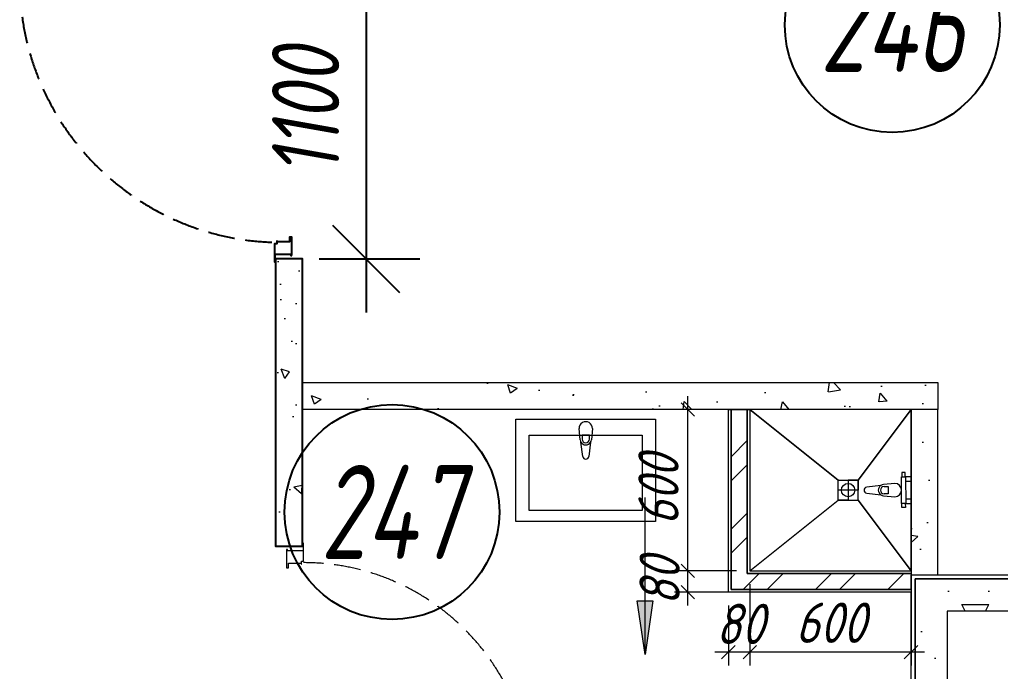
# Model space of a CAD drawing. Header units: millimetres. Extents: x -85420 to 1195317, y -69347 to 470418.
# Drawn here: x 484693 to 488344, y 59352 to 61777 of the extents above; entities that cross this region are included whole.
import ezdxf
from ezdxf.enums import TextEntityAlignment as Align

# ---------------------------------------------------------------- set-up
doc = ezdxf.new("R2010")
doc.units = ezdxf.units.MM
doc.linetypes.add('ГОСТ 2.303 4', pattern=[7, 5, -2, 0])
for name, color, linetype, lineweight in [('!М_Двери', 7, 'Continuous', 15), ('!М_Перегородки_пеноблок', 7, 'Continuous', 20), ('!ТХ_САНТЕХНИКА', 4, 'Continuous', 5), ('+АР_Сантехника', 130, 'Continuous', 9), ('АР_Трап', 252, 'Continuous', 0), ('АР_штриховка несущих стен', 250, 'Continuous', 0), ('СПДС_+АР_Стены', 250, 'Continuous', 20), ('СПДС_РАЗМЕРЫ', 252, 'Continuous', 0), ('ЭКСПЛИКАЦИЯ', 7, 'Continuous', 5)]:
    doc.layers.add(name, color=color, linetype=linetype, lineweight=lineweight)
doc.styles.add('RomanS', font='romans.shx', dxfattribs={"width": 0.8, "oblique": 15})
doc.styles.add('ГОСТ 2.304', font='CS_Gost2304.shx', dxfattribs={"oblique": 10})
doc.linetypes.add('Ground1', pattern='A,12,[130,ltypeshp.shx,S=3,R=-150,X=0,Y=-2.598],3,[130,ltypeshp.shx,S=3,R=-150,X=0,Y=-2.598],3,[130,ltypeshp.shx,S=3,R=-150,X=0,Y=-2.598],0', length=18)
doc.dimstyles.new('MM', dxfattribs={"dimtxt": 150, "dimasz": 50, "dimexe": 50, "dimexo": 50, "dimgap": 30, "dimtad": 1, "dimdec": 0, "dimrnd": 50, "dimzin": 0, "dimdsep": 46, "dimtxsty": 'RomanS', "dimblk": 'OBLIQUE', "dimcen": 1, "dimdle": 50, "dimclrd": 256, "dimclre": 256, "dimclrt": 256, "dimadec": 0, "dimazin": 0, "dimtfac": 1, "dimtdec": 0, "dimtmove": 0, "dimatfit": 0, "dimldrblk": 'OPEN30', "dimfxl": 5, "dimtolj": 1, "dimtzin": 0, "dimlwd": -1, "dimlwe": -1, "dimarcsym": 1})
doc.dimstyles.new('СПДС', dxfattribs={"dimscale": 100, "dimtxt": 2.5, "dimasz": 2.5, "dimexe": 2, "dimexo": 0.625, "dimgap": 1, "dimtad": 1, "dimdec": 0, "dimrnd": 5, "dimtxsty": 'ГОСТ 2.304', "dimblk": 'OBLIQUE', "dimblk1": 'OBLIQUE', "dimblk2": 'OBLIQUE', "dimcen": 2.5, "dimdle": 2, "dimadec": 0, "dimazin": 2, "dimtfac": 0.75, "dimtdec": 4, "dimtmove": 1, "dimatfit": 3, "dimfxl": 1, "dimtfill": 1, "dimtolj": 1, "dimarcsym": 1})
pattern_1 = [(140, (1.188196848629141e-13, 1.000000000000119), (31.87817107780612, 364.369337992008), [38.1, -419.1]), (85, (1.188196848629141e-13, 1.000000000000119), (-382.1136904780703, -70.48684284993874), [30.48, -335.28116834]), (190.4514447, (2.656507000000114, 31.36401400000012), (-350.2355038243903, 293.8824941807065), [32.38001759999999, -356.1804891999999]), (136.1842, (-101.5999999999999, 1.000000000000103), (84.08465586545421, 542.1580817842598), [57.14999999999998, -628.6499999999996]), (186.6355576099999, (-94.5929999999999, 46.17980000000011), (-494.8522491954431, 474.808268103006), [48.57004627999999, -534.2712163199999]), (81.18415116999998, (-101.5999999999999, 1.000000000000103), (-494.8522491710654, 474.808268129954), [45.71993414, -502.91946384]), (111, (-76.1999999999999, 51.8000000000001), (204.5303963741752, 303.2287825382651), [38.09999999999999, -419.0999999999999]), (55.99999999999997, (-76.1999999999999, 51.8000000000001), (-368.3759322446385, 123.6040566952941), [30.47999999999999, -335.2799999999999]), (161.451445, (-59.1558001999999, 77.0690652000001), (-163.8455377718105, 426.8328385574322), [32.38001759999998, -356.1798751999998]), (127.5, (1.188196848629141e-13, 1.000000000000119), (-169.1100777463062, 6.177206501183606), [0, -331.216, 0, -340.36, 0, -336.55]), (97.49999999999996, (1.188196848629141e-13, 1.000000000000119), (-200.361149636239, 133.6393250206115), [0, -194.056, 0, -323.5959999999999, 0, -128.27]), (57.49999999999999, (1.370371414875109e-13, -112.2839999999999), (11.45748798534684, 271.1811903337428), [0, -127, 0, -396.24, 0, -525.7799999999999]), (47.5, (1.452064045478682e-13, -163.0839999999999), (-50.85298206666611, 296.2583627720361), [0, -165.1, 0, -263.1439999999999, 0, -373.3799999999999])]
pattern_2 = [(45, (150, 150), (0, 1000.000000019025), [141.4, -282.8, 70.7, -424.3000000000001, 141.4, -353.6135624]), (135, (800.0000000000001, 200), (-1000.000000019025, 8.881784197001254e-14), [141.4, -212.1, 70.7, -353.6000000000001, 141.4, -495.0135624]), (63.43494882, (0, 0), (5.099862754320839e-08, 1000.000000000094), [111.8, -447.2, 111.8, -447.233989, 0, 0]), (116.5650512, (0, 0), (-4.000643816226557e-07, 1000.000000000094), [111.8, -447.2000000000001, 111.8, -447.2339890000001, 0, 0]), (0, (0, 100), (0, 1000), [50.00000000000001, -400.0000000000001, 100, -400.0000000000001, 50.00000000000001, 0]), (0, (0, 250), (0, 1000), [-150, 100, -400.0000000000001, 0, -350.0000000000001, 0]), (0, (0, 300.0000000000001), (0, 1000), [-400.0000000000001, 0, -300.0000000000001, 100, -200, 0]), (0, (0, 450.0000000000001), (0, 1000), [-200, 0, -250, 100, -450.0000000000001, 0]), (0, (0, 600.0000000000001), (0, 1000), [-200, 100, -400.0000000000001, 100, -200, 0]), (0, (0, 850.0000000000001), (0, 1000), [-150, 100, -200, 0, -550.0000000000001, 0]), (0, (0, 900.0000000000001), (0, 1000), [-200, 0, -600.0000000000001, 100, -100, 0]), (90, (50.00000000000001, 200), (-1000, 6.123233995736768e-14), [-300.0000000000001, 0, -300.0000000000001, 0, -400.0000000000001, 0]), (90, (150, 0), (-1000, 6.123233995736768e-14), [-150, 100, -400.0000000000001, 0, -350.0000000000001, 0]), (90, (250, 0), (-1000, 6.123233995736768e-14), [-400.0000000000001, 0, -350.0000000000001, 100, -150, 0]), (90, (800.0000000000001, 0), (-1000, 6.123233995736768e-14), [-200, 100, -500.0000000000001, 100, -100, 0]), (90, (100, 100), (-1000, 6.123233995736768e-14), [-300.0000000000001, 0, -350.0000000000001, 0, -350.0000000000001, 0]), (90, (200, 100), (-1000, 6.123233995736768e-14), [-250, 0, -550.0000000000001, 0, -200, 0]), (90, (300.0000000000001, 150), (-1000, 6.123233995736768e-14), [-500.0000000000001, 0, -150, 0, -350.0000000000001, 0]), (90, (350.0000000000001, 50.00000000000001), (-1000, 6.123233995736768e-14), [-450.0000000000001, 0, -200, 0, -250, 0]), (90, (450.0000000000001, 200), (-1000, 6.123233995736768e-14), [-400.0000000000001, 0, -150, 0, -400.0000000000001, 0]), (90, (500.0000000000001, 250), (-1000, 6.123233995736768e-14), [-450.0000000000001, 0, -200, 0, -350.0000000000001, 0]), (90, (550.0000000000001, 0), (-1000, 6.123233995736768e-14), [-600.0000000000001, 0, -250, 0, -150, 0]), (90, (600.0000000000001, 150), (-1000, 6.123233995736768e-14), [-200, 0, -400.0000000000001, 0, -400.0000000000001, 0]), (90, (650.0000000000001, 100), (-1000, 6.123233995736768e-14), [-450.0000000000001, 0, -250, 0, -300.0000000000001, 0]), (90, (700.0000000000001, 50.00000000000001), (-1000, 6.123233995736768e-14), [-400.0000000000001, 0, -300.0000000000001, 0, -300.0000000000001, 0]), (90, (800.0000000000001, 100), (-1000, 6.123233995736768e-14), [-300.0000000000001, 0, -300.0000000000001, 0, -400.0000000000001, 0]), (90, (900.0000000000001, 150), (-1000, 6.123233995736768e-14), [-400.0000000000001, 0, -200, 0, -400.0000000000001, 0]), (90, (950.0000000000001, 200), (-1000, 6.123233995736768e-14), [-150, 0, -600.0000000000001, 0, -250, 0])]
pattern_3 = [(45, (0, 0), (0, -269.4076836320747), []), (45, (5792.260000000001, -5971.880000000001), (-269.4076836320747, 0), [])]

# ---------------------------------------------------------------- blocks, each defined once
blk = doc.blocks.new('_Oblique')
at = {"color": 0, "linetype": 'ByBlock', "lineweight": -2}
blk.add_line((-0.5, -0.5), (0.5, 0.5), dxfattribs=at)
blk = doc.blocks.new('*D373')
at = {"layer": 'Defpoints', "color": 0, "ltscale": 100, "transparency": 16777216}
for p in [(487180.683825799, 60326.41556453255), (487331.3812722425, 60326.41556453255), (487411.3749896568, 59726.41398446061)]:
    blk.add_point(p, dxfattribs=at)
at = {"layer": 'СПДС_РАЗМЕРЫ', "transparency": 16777216}
for p, q in [((487180.683825799, 59676.41398446061), (487180.683825799, 60376.41556453255)), ((487281.3812722425, 60326.41556453255), (487130.683825799, 60326.41556453255)), ((487361.3749896568, 59726.41398446061), (487130.683825799, 59726.41398446061))]:
    blk.add_line(p, q, dxfattribs=at)
at = {"layer": 'СПДС_РАЗМЕРЫ', "ltscale": 100, "transparency": 16777216, "xscale": 50, "yscale": 50, "zscale": 50}
for p, rotation in [((487180.683825799, 60326.41556453255), 90), ((487180.683825799, 59726.41398446061), 270)]:
    blk.add_blockref('_Oblique', p, dxfattribs=dict(at, rotation=rotation))
at = {"layer": 'СПДС_РАЗМЕРЫ', "ltscale": 100, "transparency": 16777216, "insert": (487071.3432745728, 60026.41477449658), "char_height": 150, "attachment_point": 5, "rotation": 90, "style": 'RomanS'}
blk.add_mtext('\\A1;600', dxfattribs=at)
blk = doc.blocks.new('_OPEN30')
at = {"color": 0, "linetype": 'ByBlock', "lineweight": -2}
for p, q in [((-1, 0.267949), (0, 0)), ((0, 0), (-1, -0.267949)), ((0, 0), (-1, 0))]:
    blk.add_line(p, q, dxfattribs=at)
blk = doc.blocks.new('*D372')
at = {"layer": 'Defpoints', "color": 0, "ltscale": 100, "transparency": 16777216}
for p in [(487180.683825799, 59726.41398446061), (487411.3749896568, 59726.41398446061), (487411.3739767269, 59646.4139844542)]:
    blk.add_point(p, dxfattribs=at)
at = {"layer": 'СПДС_РАЗМЕРЫ', "transparency": 16777216}
for p, q in [((487180.683825799, 59596.4139844542), (487180.683825799, 59776.41398446061)), ((487361.3749896568, 59726.41398446061), (487130.683825799, 59726.41398446061)), ((487361.3739767269, 59646.4139844542), (487130.683825799, 59646.4139844542))]:
    blk.add_line(p, q, dxfattribs=at)
at = {"layer": 'СПДС_РАЗМЕРЫ', "ltscale": 100, "transparency": 16777216, "xscale": 50, "yscale": 50, "zscale": 50}
for p, rotation in [((487180.683825799, 59726.41398446061), 90), ((487180.683825799, 59646.4139844542), 270)]:
    blk.add_blockref('_Oblique', p, dxfattribs=dict(at, rotation=rotation))
at = {"layer": 'СПДС_РАЗМЕРЫ', "ltscale": 100, "transparency": 16777216, "insert": (487075.6838257615, 59686.41398445741), "char_height": 150, "attachment_point": 5, "rotation": 90, "style": 'RomanS'}
blk.add_mtext('\\A1;80', dxfattribs=at)
blk = doc.blocks.new('*D371')
at = {"layer": 'Defpoints', "color": 0, "ltscale": 100, "transparency": 16777216}
for p in [(487411.3739767269, 59726.41398446061), (487331.3730039996, 59646.41499739645), (487331.3730039996, 59423.46779551171)]:
    blk.add_point(p, dxfattribs=at)
at = {"layer": 'СПДС_РАЗМЕРЫ', "transparency": 16777216}
for p, q in [((487411.3739767269, 59676.41398446061), (487411.3739767269, 59373.46779551171)), ((487331.3730039996, 59596.41499739645), (487331.3730039996, 59373.46779551171)), ((487461.3739767269, 59423.46779551171), (487281.3730039996, 59423.46779551171))]:
    blk.add_line(p, q, dxfattribs=at)
at = {"layer": 'СПДС_РАЗМЕРЫ', "ltscale": 100, "transparency": 16777216, "xscale": 50, "yscale": 50, "zscale": 50, "rotation": 180}
blk.add_blockref('_Oblique', (487331.3730039996, 59423.46779551171), dxfattribs=at)
at = {"layer": 'СПДС_РАЗМЕРЫ', "ltscale": 100, "transparency": 16777216, "xscale": 50, "yscale": 50, "zscale": 50}
blk.add_blockref('_Oblique', (487411.3739767269, 59423.46779551171), dxfattribs=at)
at = {"layer": 'СПДС_РАЗМЕРЫ', "ltscale": 100, "transparency": 16777216, "insert": (487374.368287033, 59528.46779554921), "char_height": 150, "attachment_point": 5, "style": 'RomanS'}
blk.add_mtext('\\A1;80', dxfattribs=at)
blk = doc.blocks.new('*D370')
at = {"layer": 'Defpoints', "color": 0, "ltscale": 100, "transparency": 16777216}
for p in [(487411.3739767269, 59726.41398446061), (488011.3734848772, 59716.40638749149), (487411.3739767269, 59423.46779551171)]:
    blk.add_point(p, dxfattribs=at)
at = {"layer": 'СПДС_РАЗМЕРЫ', "ltscale": 100, "transparency": 16777216}
for p, q in [((487411.3739767269, 59676.41398446061), (487411.3739767269, 59373.46779551171)), ((488011.3734848772, 59666.40638749149), (488011.3734848772, 59373.46779551171)), ((488061.3734848772, 59423.46779551171), (487361.3739767269, 59423.46779551171))]:
    blk.add_line(p, q, dxfattribs=at)
at = {"layer": 'СПДС_РАЗМЕРЫ', "ltscale": 100, "transparency": 16777216, "xscale": 50, "yscale": 50, "zscale": 50, "rotation": 180}
blk.add_blockref('_Oblique', (487411.3739767269, 59423.46779551171), dxfattribs=at)
at = {"layer": 'СПДС_РАЗМЕРЫ', "ltscale": 100, "transparency": 16777216, "xscale": 50, "yscale": 50, "zscale": 50}
blk.add_blockref('_Oblique', (488011.3734848772, 59423.46779551171), dxfattribs=at)
at = {"layer": 'СПДС_РАЗМЕРЫ', "ltscale": 100, "transparency": 16777216, "insert": (487711.373730802, 59532.80834673787), "char_height": 150, "attachment_point": 5, "style": 'RomanS'}
blk.add_mtext('\\A1;600', dxfattribs=at)
blk = doc.blocks.new('смеситель короткий')
for p, q in [((41.95281027909368, 21.00000000011642), (0, 25)), ((24.91040886752307, 13.60000000009313), (39.78100593853742, 13.60000000009313)), ((24.91040886752307, -13.59999999997672), (24.91040886752307, 13.60000000009313)), ((104.4000000003725, 11.10000000009313), (51.46626196149737, 17.72976797923911)), ((0, -25), (41.95281027909368, -21)), ((39.78100593853742, -13.59999999997672), (24.91040886752307, -13.59999999997672)), ((51.46626196149737, -17.72976797923911), (104.4000000003725, -11.09999999997672))]:
    blk.add_line(p, q)
for centre, major_axis, ratio, start_param, end_param in [((0, 0), (-17.67766952966472, 17.67766952966472), 0.9999999999998838, -0.7853981633975065, 2.356194490192287), ((39.78100593853742, 0), (9.616652224137074, 9.616652224137077), 0.9999999999997804, 3.926990816987351, 7.068583470577144), ((40.05289184302092, 0), (-14.90989084578103, 14.90989084578102), 0.9999999999992423, -1.357360455577257, -0.8756248293274875), ((40.05289184302092, 0), (14.90989084570516, 14.90989084570517), 1, 4.498953109162998, 6.496621178401278), ((103.0097633138648, 8.731149137020111e-11), (7.910207267981215, 7.910207267981219), 0.9999999999993545, 4.051588559454646, 6.943985728119452), ((40.05289184302092, 0), (14.90989084573811, 14.90989084573811), 0.9999999999988525, 4.017217482909098, 4.498953109156932)]:
    blk.add_ellipse(centre, major_axis=major_axis, ratio=ratio, start_param=start_param, end_param=end_param)
blk = doc.blocks.new('*U347')
h = blk.add_hatch(color=256)
h.dxf.hatch_style = 1
h.paths.add_polyline_path([(-29.51197054858016, -384.1461214440787), (29.5119705484248, -384.1461214440787), (-1.073059016791248e-13, -584.1461214440787)])
blk.add_line((-1.073059016791248e-13, -584.1461214440787), (0, 0))
blk.add_lwpolyline([(29.5119705484248, -384.1461214440787), (-29.51197054858016, -384.1461214440787), (-1.073059016791248e-13, -584.1461214440787), (29.5119705484248, -384.1461214440787)])
blk = doc.blocks.new('*U346')
at = {"lineweight": 15}
h = blk.add_hatch(dxfattribs=at)
h.set_pattern_fill('AR-CONC', color=256, scale=2, angle=90)
h.set_pattern_definition(pattern_1)
h.paths.add_polyline_path([(1.189804971278817e-13, 1.191269305422793e-13), (2.008115895790752e-14, 615.0006250593578), (100, 615.0006250593578), (100.0000000000001, 1.350617236246481e-13)])
at = {"linetype": 'ByBlock', "ltscale": 100, "transparency": 33554687}
blk.add_lwpolyline([(1.189804971278817e-13, 1.189804971278817e-13), (2.008085365555739e-14, 615.0006250593578), (100, 615.0006250593578), (100.0000000000001, 1.350617236246481e-13)], close=True, dxfattribs=at)
blk = doc.blocks.new('*U343')
h = blk.add_hatch(color=256)
h.dxf.hatch_style = 1
h.paths.add_polyline_path([(-29.51197054858016, -384.1461214440787), (29.5119705484248, -384.1461214440787), (-1.073059016791248e-13, -584.1461214440787)])
blk.add_line((-1.073059016791248e-13, -584.1461214440787), (0, 0))
blk.add_lwpolyline([(29.5119705484248, -384.1461214440787), (-29.51197054858016, -384.1461214440787), (-1.073059016791248e-13, -584.1461214440787), (29.5119705484248, -384.1461214440787)])
blk = doc.blocks.new('*U342')
at = {"lineweight": 15}
h = blk.add_hatch(dxfattribs=at)
h.set_pattern_fill('AR-CONC', color=256, scale=2, angle=90)
h.set_pattern_definition(pattern_1)
h.paths.add_polyline_path([(1.189804971278817e-13, 1.191269305422793e-13), (2.008115895790752e-14, 615.0006250593578), (100, 615.0006250593578), (100.0000000000001, 1.350617236246481e-13)])
at = {"linetype": 'ByBlock', "ltscale": 100, "transparency": 33554687}
blk.add_lwpolyline([(1.189804971278817e-13, 1.189804971278817e-13), (2.008085365555739e-14, 615.0006250593578), (100, 615.0006250593578), (100.0000000000001, 1.350617236246481e-13)], close=True, dxfattribs=at)
blk = doc.blocks.new('*D296')
at = {"layer": 'Defpoints', "color": 0, "ltscale": 100, "transparency": 16777216}
for p in [(485746.3727022401, 61988.47016733594), (485746.3727022401, 60887.44268866384), (485982.9455342955, 60887.44268866385)]:
    blk.add_point(p, dxfattribs=at)
at = {"layer": 'СПДС_РАЗМЕРЫ', "color": 0, "lineweight": -2, "ltscale": 100, "transparency": 16777216}
for p, q in [((485982.9455342955, 62188.47016733595), (485982.9455342955, 60687.44268866385)), ((485808.8727022401, 61988.47016733595), (486182.9455342955, 61988.47016733597)), ((485808.8727022401, 60887.44268866385), (486182.9455342955, 60887.44268866387))]:
    blk.add_line(p, q, dxfattribs=at)
at = {"layer": 'СПДС_РАЗМЕРЫ', "color": 0, "lineweight": -2, "ltscale": 100, "transparency": 16777216, "xscale": 250, "yscale": 250, "zscale": 250}
for p, rotation in [((485982.9455342955, 61988.47016733595), 90.00000000000304), ((485982.9455342955, 60887.44268866385), 270.0000000000031)]:
    blk.add_blockref('_Oblique', p, dxfattribs=dict(at, rotation=rotation))
at = {"layer": 'СПДС_РАЗМЕРЫ', "color": 0, "ltscale": 100, "transparency": 16777216, "insert": (485757.945534233, 61437.95642799989), "char_height": 250, "attachment_point": 5, "rotation": 90.00000000000303, "style": 'ГОСТ 2.304', "bg_fill": 3, "box_fill_scale": 1.1, "bg_fill_color": 256, "bg_fill_true_color": 13158600, "bg_fill_transparency": 0}
blk.add_mtext('\\A1;1100', dxfattribs=at)
blk = doc.blocks.new('*U272')
h = blk.add_hatch(color=256)
h.dxf.hatch_style = 1
h.paths.add_polyline_path([(-29.51197054858016, -384.1461214440787), (29.5119705484248, -384.1461214440787), (-1.073059016791248e-13, -584.1461214440787)])
blk.add_line((-1.073059016791248e-13, -584.1461214440787), (0, 0))
blk.add_lwpolyline([(29.5119705484248, -384.1461214440787), (-29.51197054858016, -384.1461214440787), (-1.073059016791248e-13, -584.1461214440787), (29.5119705484248, -384.1461214440787)])
blk = doc.blocks.new('Из_буфера27431')
at = {"linetype": 'Continuous', "lineweight": 5}
for p, q in [((-138.5230999123305, 11.10000000003492), (-85.589361873921, 17.72976797921001)), ((-138.5230999123305, 11.10000000003492), (-85.589361873921, 17.72976797918091)), ((-76.07591019070242, 21.00000000005821), (-34.12309991230723, 25.00000000001455)), ((-76.07591019070242, 21.00000000005821), (-34.12309991230723, 25)), ((-59.0335087798303, 13.59999999997672), (-73.9041058504954, 13.59999999997672)), ((-59.0335087798303, 13.59999999997672), (-73.9041058504954, 13.59999999997672)), ((-59.0335087798303, -13.60000000000582), (-59.0335087798303, 13.59999999997672)), ((-59.0335087798303, -13.60000000003492), (-59.0335087798303, 13.59999999997672)), ((-85.58936187368818, -17.72976797925367), (-138.5230999123305, -11.10000000000582)), ((-85.58936187368818, -17.72976797923911), (-138.5230999123305, -11.10000000003492)), ((-34.12309991230723, -25), (-76.07591019070242, -20.9999999999709)), ((-34.12309991230723, -25), (-76.07591019070242, -21)), ((-73.9041058504954, -13.60000000000582), (-59.0335087798303, -13.60000000000582)), ((-73.9041058504954, -13.60000000003492), (-59.0335087798303, -13.60000000003492))]:
    blk.add_line(p, q, dxfattribs=at)
for points in [[(0, -259.9999999999854), (-380, -259.9999999999854), (-380, 259.9999999999854), (0, 259.9999999999854)], [(-59.0335087798303, -210.0000000000291), (-339.1230999121908, -210.0000000000291), (-339.1230999121908, 209.9999999999854), (-59.0335087798303, 209.9999999999854)], [(-59.0335087798303, -210.0000000000582), (-339.1230999121908, -210.0000000000582), (-339.1230999121908, 209.9999999999418), (-59.0335087798303, 209.9999999999418)]]:
    blk.add_lwpolyline(points, close=True, dxfattribs=at)
for centre, radius, start, end in [((-137.132863225881, -1.455191522836685e-11), 11.186722399462, 97.13892477676367, 262.8610752232363), ((-137.132863225881, -4.365574568510056e-11), 11.18672239946198, 97.13892477676367, 262.8610752232363), ((-74.17599175521173, -2.91038304567337e-11), 21.08576984747249, 122.7710253813689, 237.2289746186311), ((-74.17599175521173, -4.365574568510056e-11), 21.08576984748832, 122.7710253813688, 237.2289746186311), ((-73.9041058504954, -1.455191522836685e-11), 13.60000000005357, 90, 270), ((-73.9041058504954, -4.365574568510056e-11), 13.60000000005357, 90, 270), ((-74.1759917549789, -7.275957614183426e-11), 21.08576984763396, 95.16960715544765, 122.7710253813688), ((-74.1759917549789, -1.455191522836685e-10), 21.0857698476649, 95.1696071554477, 122.7710253813688), ((-34.12309991230723, -1.455191522836685e-11), 25.00000000003411, 270, 90), ((-34.12309991230723, -4.365574568510056e-11), 25.00000000003411, 270, 90), ((-74.1759917549789, -1.455191522836685e-11), 21.08576984758897, 237.2289746186311, 264.8303928445524), ((-74.1759917549789, 0), 21.08576984765098, 237.2289746186311, 264.8303928445524)]:
    blk.add_arc(centre, radius, start, end, dxfattribs=at)
blk = doc.blocks.new('*U142')
at = {"lineweight": 15}
h = blk.add_hatch(dxfattribs=at)
h.set_pattern_fill('AR-CONC', color=256, scale=2, angle=360)
h.set_pattern_definition([(49.99999999999999, (1.00000000000006, 5.946736380903647e-14), (364.369337992008, -31.87817107780618), [38.1, -419.1]), (355, (1.00000000000006, 5.946736380903647e-14), (-70.48684284993867, 382.1136904780703), [30.48, -335.28116834]), (100.4514446999999, (31.36401400000006, -2.656506999999941), (293.8824941807065, 350.2355038243902), [32.38001759999999, -356.1804891999999]), (46.18419999999995, (1.000000000000062, 101.6000000000001), (542.1580817842598, -84.08465586545431), [57.14999999999998, -628.6499999999997]), (96.63555760999995, (46.17980000000006, 94.59300000000007), (474.8082681030061, 494.852249195443), [48.57004627999999, -534.2712163199999]), (351.18415117, (1.000000000000062, 101.6000000000001), (474.8082681299541, 494.8522491710652), [45.71993414, -502.91946384]), (20.99999999999998, (51.80000000000005, 76.20000000000007), (303.228782538265, -204.5303963741752), [38.09999999999999, -419.1]), (326, (51.80000000000005, 76.20000000000007), (123.6040566952942, 368.3759322446385), [30.47999999999999, -335.2799999999999]), (71.45144499999996, (77.06906520000005, 59.15580020000006), (426.8328385574323, 163.8455377718105), [32.38001759999998, -356.1798751999998]), (37.49999999999999, (1.00000000000006, 5.946736380903647e-14), (6.177206501183637, 169.1100777463062), [0, -331.216, 0, -340.36, 0, -336.55]), (7.499999999999953, (1.00000000000006, 5.946736380903647e-14), (133.6393250206115, 200.361149636239), [0, -194.056, 0, -323.5959999999999, 0, -128.27]), (327.5, (-112.2839999999999, 6.205984038363095e-14), (271.1811903337428, -11.45748798534689), [0, -127, 0, -396.24, 0, -525.7799999999999]), (317.5, (-163.0839999999999, 6.322238593277649e-14), (296.2583627720361, 50.85298206666605), [0, -165.1, 0, -263.1439999999999, 0, -373.3799999999999])])
edge = h.paths.add_edge_path()
edge.add_line((8.627166003733188e-14, 100.0000000000001), (5.949024856394088e-14, 1.13686837721616e-13))
edge.add_line((2364.999846711522, 99.99999999999949), (0, 100.0000000000001))
edge.add_line((2364.999846711522, -5.144079606722585e-13), (2364.999846711522, 99.99999999999949))
edge.add_line((5.950795411990839e-14, 1.189804971278818e-13), (2364.999846711522, -5.143998431649971e-13))
at = {"linetype": 'ByBlock', "ltscale": 100, "transparency": 33554687}
blk.add_lwpolyline([(5.949024856394088e-14, 1.189804971278818e-13), (2364.999846711522, -5.143998431649973e-13), (2364.999846711522, 99.99999999999949), (8.627166003733188e-14, 100.0000000000001)], close=True, dxfattribs=at)
blk = doc.blocks.new('*U241')
at = {"lineweight": 15}
h = blk.add_hatch(dxfattribs=at)
h.set_pattern_fill('AR-CONC', color=256, scale=2, angle=90)
h.set_pattern_definition(pattern_1)
h.paths.add_polyline_path([(1.189804971278817e-13, 1.191269305422793e-13), (2.008115895790752e-14, 615.0006250593578), (100, 615.0006250593578), (100.0000000000001, 1.350617236246481e-13)])
at = {"linetype": 'ByBlock', "ltscale": 100, "transparency": 33554687}
blk.add_lwpolyline([(1.189804971278817e-13, 1.189804971278817e-13), (2.008085365555739e-14, 615.0006250593578), (100, 615.0006250593578), (100.0000000000001, 1.350617236246481e-13)], close=True, dxfattribs=at)
blk = doc.blocks.new('дверь в проем 970_преобразован_в_статический_2')
for p, q in [((762.9512476145486, 125.0337799148773), (93.98322896762234, 125.0330403148117)), ((96.01530297455157, 61.02368849012414), (760.919173606786, 61.02357793182118))]:
    blk.add_line(p, q)
at = {"color": 1, "linetype": 'Ground1'}
for points in [[(-60.03065264009074, 971.0274786721593), (0.000110558297998182, 971.0274786721593), (0.0001105582980053271, 1009.923125660457)], [(-7.145014437747646e-15, -38.89564698829781), (0, 0), (-60.03076319838874, 1.102747230019192e-14)]]:
    blk.add_lwpolyline(points, dxfattribs=at)
for points in [[(-60.03065264009074, 959.0274786721593), (-60.03065264009076, 891.0274786721593), (-52.03065264009076, 891.0274786721593), (-52.03065264009075, 908.0332921593244), (-5.588114489882916, 908.0332921593536), (-5.588114489882916, 905.0082713293405), (-3.979371291579643, 905.0082713293405), (-3.979371291579641, 914.9992875021444), (3.979549342975756, 914.9992875021444), (3.979549342975768, 983.0736590291226), (0.0001105582980003949, 983.0736590291226), (0.0001105582979989173, 975.030050700504), (2.377730225189405, 975.030050700504), (2.3777302251894, 954.03198135205), (-56.22054617833948, 954.03198135205), (-56.22054617833947, 959.0274786721593)], [(3.979438784652315, 68.98260912464411), (3.979438784648675, 61.02368849012419), (96.01530297455157, 61.02368849012414), (96.01530297455001, 68.05123828331348), (80.01275247877952, 68.05123828328982), (80.01275247876961, 104.0358211247016), (93.98325050146414, 104.0358211247093), (93.98322896674672, 125.033890473151), (27.94095298015551, 125.0338904731741), (27.94095298014141, 117.0749698386142), (17.94993680732315, 117.0338904731434), (17.94993680732207, 115.4662266402865), (20.99804781584773, 115.4662266402793), (20.99804781584518, 62.71705478471772), (11.93838095178623, 62.71705478471199), (11.93838095179878, 68.98260912466436)], [(852.9550377966777, 68.98249856636653), (852.9550377966889, 61.02357793182159), (760.919173606786, 61.02357793182118), (760.9191736067839, 68.05112772501052), (776.9217241025442, 68.05112772499416), (776.9217241025341, 104.0357105664064), (762.9512260798398, 104.0357105663983), (762.9512476145486, 125.0337799148773), (828.9935236011651, 125.0337799148688), (828.9935236011763, 117.0748592803243), (838.9845397739848, 117.0337799148645), (838.9845397739839, 115.4661160820076), (835.9364287654728, 115.4661160819898), (835.9364287654698, 62.71694422642823), (844.996095629529, 62.71694422643395), (844.996095629517, 68.98249856637129)], [(-60.03076319838873, 12.00000000000001), (-60.03076319838873, 80.00000000000001), (-52.03076319838873, 80), (-52.03076319838873, 62.99418651280577), (-5.588225048209995, 62.99418651280575), (-5.588225048209995, 66.01920734281885), (-3.979481849877617, 66.01920734281885), (-3.979481849877619, 56.02819117001491), (3.979438784648675, 56.02819117001491), (3.979438784677766, -12.04618035699241), (-2.212847432421371e-15, -12.04618035699241), (-7.352605534357116e-16, -4.002572028373834), (2.377619666891405, -4.002572028373607), (2.377619666891408, 16.99549732010928), (-56.22065673663746, 16.99549732010929), (-56.22065673663746, 12.00000000000001)], [(80.01275247876961, 104.0358211247016), (776.9217241025341, 104.0357105664064), (776.9217241025442, 68.05112772499416), (80.01275247877952, 68.05123828328982)]]:
    blk.add_lwpolyline(points, close=True)
at = {"linetype": 'ГОСТ 2.303 4', "ltscale": 20}
blk.add_arc((3.979438784648682, 61.02368849012418), 848.975599012048, 359.9999925386256, 89.99999253862487, dxfattribs=at)

msp = doc.modelspace()

# ---------------------------------------------------------------- hatches: boundary and pattern name
at = {"layer": '!М_Перегородки_пеноблок', "ltscale": 100}
h = msp.add_hatch(dxfattribs=at)
h.set_pattern_fill('БЕТОННАЯ ПОДГОТОВКА', color=256, scale=100, style=0, pattern_type=2)
h.set_pattern_definition(pattern_2)
h.paths.add_polyline_path([(488146.372582655, 59576.41458492632), (488146.3727986056, 58711.41496889069), (488026.3727986056, 58711.41498329478), (488026.3725526966, 59696.41458513885)], flags=0)
h = msp.add_hatch(dxfattribs=at)
h.set_pattern_fill('БЕТОННАЯ ПОДГОТОВКА', color=256, scale=100, style=0, pattern_type=2)
h.set_pattern_definition(pattern_2)
h.paths.add_polyline_path([(488026.3725526966, 59696.41458513885), (490346.3725918974, 59696.41458102991), (490346.3725916849, 59576.41458102991), (488146.372582655, 59576.41458492632)], flags=0)
at = {"lineweight": 15}
h = msp.add_hatch(dxfattribs=at)
h.set_pattern_fill('AR-CONC', color=256, scale=2, angle=90.00000000000001)
h.set_pattern_definition([(140, (501346.3723536048, 70777.4152448849), (31.87817107780612, 364.369337992008), [38.1, -419.1]), (85, (501346.3723536048, 70777.4152448849), (-382.1136904780703, -70.48684284993874), [30.48, -335.28116834]), (190.4514446999994, (501349.0288606047, 70807.77925888491), (-350.2355038243903, 293.8824941807065), [32.38001759999996, -356.1804891999997]), (136.1842, (501244.7723536048, 70777.4152448849), (84.08465586545421, 542.1580817842598), [57.14999999999982, -628.6499999999971]), (186.6355576099994, (501251.7793536048, 70822.5950448849), (-494.8522491954431, 474.808268103006), [48.57004627999997, -534.2712163199996]), (81.18415116999998, (501244.7723536048, 70777.4152448849), (-494.8522491710654, 474.808268129954), [45.71993414, -502.91946384]), (111, (501270.1723536048, 70828.21524488491), (204.5303963741752, 303.2287825382651), [38.09999999999999, -419.0999999999999]), (55.99999999999997, (501270.1723536048, 70828.21524488491), (-368.3759322446385, 123.6040566952941), [30.47999999999999, -335.2799999999999]), (161.451445, (501287.2165534048, 70853.48431008491), (-163.8455377718105, 426.8328385574322), [32.38001759999998, -356.1798751999998]), (127.5, (501346.3723536048, 70777.4152448849), (-169.1100777463062, 6.177206501183606), [0, -331.216, 0, -340.36, 0, -336.55]), (97.49999999999996, (501346.3723536048, 70777.4152448849), (-200.361149636239, 133.6393250206115), [0, -194.056, 0, -323.5959999999999, 0, -128.27]), (57.49999999999999, (501346.3723536048, 70664.1312448849), (11.45748798534684, 271.1811903337428), [0, -127, 0, -396.24, 0, -525.7799999999999]), (47.5, (501346.3723536048, 70613.3312448849), (-50.85298206666611, 296.2583627720361), [0, -165.0999999999993, 0, -263.1439999999987, 0, -373.3799999999987])])
edge = h.paths.add_edge_path()
edge.add_line((485746.3727022401, 60887.44268866384), (485646.3727022401, 60887.44268866384))
edge.add_line((485746.3727022401, 59817.44268866384), (485746.3727022401, 60887.44268866384))
edge.add_line((485646.3727022401, 59817.44268866384), (485746.3727022401, 59817.44268866384))
edge.add_line((485646.3727022401, 60887.44268866384), (485646.3727022401, 59817.44268866384))
at = {"layer": 'АР_штриховка несущих стен', "lineweight": 0}
h = msp.add_hatch(dxfattribs=at)
h.set_pattern_fill('FP_1', color=256, angle=90.00000000000001, style=0, pattern_type=2)
h.set_pattern_definition([(315.0000000000001, (712524.0056777213, 445917.9367795632), (-212.1320343559643, -212.1320343559643), [300.0000000000001, -50.00000000000001, 10, -50.00000000000001]), (315.0000000000001, (712736.0056777213, 445917.9367795632), (-212.1320343559643, -212.1320343559643), []), (40.00000000000001, (712524.0056777213, 445917.9367795632), (-31.37586718776049, 358.6306040025252), [37.5, -412.5]), (95.00000000000003, (712524.0056777213, 445917.9367795632), (376.0956830054848, -69.37609840310986), [30, -330]), (349.5490000000003, (712521.3906777214, 445947.8227795631), (344.7173363236747, 289.2568028982388), [31.86999999999997, -350.5709999999994]), (43.81599999999998, (712624.0056777213, 445917.9367795632), (-82.7614966388627, 533.6199696404694), [56.25, -618.75]), (353.3640000000004, (712617.1086777212, 445962.4047795633), (487.0622145359652, 467.3284015511165), [47.80499999999993, -525.8559999999989]), (98.81600000000005, (712624.0056777213, 445917.9367795632), (487.0580492787813, 467.332636044979), [45, -495]), (69.00000000000001, (712599.0056777213, 445967.9367795632), (-201.3095187061823, 298.4540715877155), [37.49999999999999, -412.4999999999999]), (124.0000000000001, (712599.0056777213, 445967.9367795632), (362.5748960476324, 121.657102386374), [29.99999999999998, -329.9999999999997]), (18.54899999999999, (712582.2296777213, 445992.8077795632), (161.2620949745204, 420.1119811543452), [31.87, -350.571]), (52.5, (712524.0056777213, 445917.9367795632), (166.4469269156558, 6.079927658645317), [3.353, -322.647, 3.353, -331.647, -331.25]), (52.5, (712524.0056777213, 445917.9367795632), (166.4469269156558, 6.079927658645317), [-661, 3.353, -327.897]), (82.50000000000003, (712524.0056777213, 445917.9367795632), (197.2058559411801, 131.5347687210744), [3.352999999999998, -187.6469999999999, 3.352999999999998, -315.1469999999997, -126.2499999999999]), (82.50000000000003, (712524.0056777213, 445917.9367795632), (197.2058559411801, 131.5347687210744), [-509.4999999999997, 3.352999999999998, -122.8969999999999]), (122.5, (712524.0056777213, 445806.4367795632), (-11.27743586718989, 266.9112180862045), [3.35299999999999, -121.6469999999997, 3.35299999999999, -386.6469999999987, -517.4999999999974]), (122.5, (712524.0056777213, 445806.4367795632), (-11.27743586718989, 266.9112180862045), [-514.9999999999974, 3.35299999999999, -514.1469999999973]), (132.5, (712524.0056777213, 445756.4367795632), (50.05249116615892, 291.5930846711931), [3.352999999999996, -159.1469999999998, 3.352999999999996, -255.6469999999998, -367.4999999999995]), (132.5, (712524.0056777213, 445756.4367795632), (50.05249116615892, 291.5930846711931), [-421.4999999999995, 3.352999999999996, -364.1469999999995])])
edge = h.paths.add_edge_path()
edge.add_line((489581.372591679, 71676.4152099858), (489581.372591679, 71176.4152099858))
edge.add_line((489581.372591679, 71676.4152099858), (490846.3725916791, 71676.4152099858))
edge.add_line((490846.3725916791, 71676.4152099858), (490846.3725916791, 57986.4152099858))
edge.add_line((490346.3725916791, 71176.4152099858), (490846.3725916791, 57986.4152099858))
edge.add_line((490346.3725916791, 71176.4152099858), (489581.372591679, 71176.4152099858))
h.paths.add_polyline_path([(490346.3725916791, 71176.4152099858), (490846.3725916791, 57986.4152099858), (490996.3725916791, 57986.4152099858), (490346.3725916782, 57486.41520998583)])
edge = h.paths.add_edge_path()
edge.add_line((487311.3759071109, 71675.6784499491), (487311.3759071109, 71676.4152099858))
edge.add_line((487311.3759071109, 71675.6784499491), (487311.372591679, 71676.4152099858))
edge.add_line((487311.372591679, 71676.4152099858), (487311.3759071109, 71676.4152099858))
at = {"layer": 'СПДС_+АР_Стены', "lineweight": 15, "ltscale": 100}
h = msp.add_hatch(dxfattribs=at)
h.set_pattern_fill('КИРПИЧ', color=1, scale=20, style=0, pattern_type=2)
h.set_pattern_definition(pattern_3)
h.paths.add_polyline_path([(487401.3812722373, 60326.41471339062), (487401.373855136, 59716.41411107758), (487341.3731255906, 59656.41487077948), (487341.3812722418, 60326.41544294084)], flags=0)
h = msp.add_hatch(dxfattribs=at)
h.set_pattern_fill('КИРПИЧ', color=1, scale=20, style=0, pattern_type=2)
h.set_pattern_definition(pattern_3)
h.paths.add_polyline_path([(487401.373855136, 59716.41411107758), (488011.3734848772, 59716.4063874915), (488011.3727251797, 59656.40638749631), (487341.3731255906, 59656.41487077948)], flags=0)

# ---------------------------------------------------------------- linework, layer by layer
at = {"layer": '!М_Перегородки_пеноблок', "ltscale": 100}
for points in [[(488011.3725626846, 59656.40638749837), (488011.3727251797, 59656.40638749631), (488011.3734216618, 59711.41371245537)], [(488011.3734216618, 59711.41371245537), (488011.3734216728, 59711.41458516542), (490346.372591924, 59711.41458102991), (490346.3725918974, 59696.41458102991), (488026.3725526966, 59696.41458513885)], [(488146.372582655, 59576.41458492632), (488146.3727986056, 58711.41496889069), (488026.3727986056, 58711.41498329478), (488026.3725526966, 59696.41458513885)], [(488026.3725526966, 59696.41458513885), (488026.3727948609, 58726.41498329478)], [(488026.3725526966, 59696.41458513885), (490346.3725918974, 59696.41458102991), (490346.3725916849, 59576.41458102991), (488146.372582655, 59576.41458492632)], [(488011.3727948609, 58726.4149850953), (488011.3725651811, 59646.40638749753)]]:
    msp.add_lwpolyline(points, dxfattribs=at)
at = {"layer": '!ТХ_САНТЕХНИКА', "ltscale": 75}
for p, q in [((487989.9246804847, 60091.51290847347), (487976.8965922829, 60091.48710166159)), ((487976.8965922829, 60091.48710166159), (487976.9275604573, 60075.85339581929)), ((487989.955648659, 60075.87920263139), (487989.9246804847, 60091.51290847347)), ((487975.624751637, 60075.85081513817), (487991.2584574793, 60075.88178331239)), ((487975.7402899428, 60017.52345418985), (487975.624751637, 60075.85081513817)), ((488011.3410392776, 60075.92156408491), (487991.2584574793, 60075.88178331239)), ((487991.2584574793, 60075.88178331239), (487991.4545892503, 59976.86831297909)), ((487991.2894256536, 60060.24807747031), (488011.372007452, 60060.28785824272)), ((488011.372007452, 60060.28785824272), (488011.3410392776, 60075.92156408491)), ((487975.820883408, 59976.83734480475), (487975.7402899428, 60017.52345418985)), ((488011.3410392776, 59992.55363244526), (487991.4236210759, 59992.50201882128)), ((488011.372007452, 59976.91992660318), (488011.3410392776, 59992.55363244526)), ((487991.4545892503, 59976.86831297909), (487975.820883408, 59976.83734480475)), ((487977.1546604026, 59961.20621964391), (487977.1236922282, 59976.83992548598)), ((487990.1827486043, 59961.23202645589), (487977.1546604026, 59961.20621964391)), ((487990.15178043, 59976.86573229785), (487990.1827486043, 59961.23202645589)), ((487991.4545892503, 59976.86831297909), (488011.372007452, 59976.91992660318))]:
    msp.add_line(p, q, dxfattribs=at)
msp.add_lwpolyline([(487411.3739767269, 59726.41398446061), (488011.3724526819, 59726.41398446061), (488011.3724526819, 60326.41520998574), (487411.3739767269, 60326.41520998574)], close=True, dxfattribs=at)
msp.add_lwpolyline([(487411.3749896568, 59726.41398446061), (487739.8054907332, 59988.91162994454), (487739.8054907332, 60063.91256684073), (487411.3812722366, 60326.41459179891), (487739.8054907332, 60063.91256684073), (487814.4315425568, 60063.91256684073), (488011.3725489517, 60326.41520998569), (487814.4315425568, 60063.91256684073), (487777.118516645, 60063.91256684073), (487777.118516645, 59988.91162994454), (487739.8054907332, 59988.91162994454), (487814.429678142, 59988.91162994454), (488011.3724526819, 59726.41398446061), (487814.429678142, 59988.91162994454), (487814.4315425568, 60063.91256684073), (487814.4315425568, 60026.41209839263), (487739.8054907332, 60026.41209839263)], dxfattribs=at)
msp.add_circle((487777.118516645, 60026.41209839263, -4.655546617315137e-09), 25, dxfattribs=at)
at = {"elevation": 4.999999999999952e-09}
msp.add_lwpolyline([(485706.4034654385, 60899.44268866384), (485706.4034654385, 60967.44268866384), (485698.4034654385, 60967.44268866384), (485698.4034654385, 60950.43687517667), (485651.9609272883, 60950.43687517665), (485651.9609272883, 60953.46189600666), (485650.35218409, 60953.46189600666), (485650.35218409, 60943.47087983385), (485642.3932634555, 60943.47087983385), (485642.3932634555, 60875.39650830688), (485646.3727022401, 60875.39650830688), (485646.3727022401, 60883.44011663549), (485643.9950825733, 60883.44011663549), (485643.9950825733, 60904.43818598395), (485702.5933589768, 60904.43818598395), (485702.5933589768, 60899.44268866384)], close=True, dxfattribs=at)
at = {"linetype": 'ByBlock', "ltscale": 100, "transparency": 33554687, "elevation": 4.999999999999952e-09}
msp.add_lwpolyline([(485746.3727022401, 59817.44268866384), (485746.3727022401, 60887.44268866384), (485646.3727022401, 60887.44268866384), (485646.3727022401, 59817.44268866384)], close=True, dxfattribs=at)
at = {"color": 1, "linetype": 'Ground1', "elevation": 4.999999999999952e-09}
msp.add_lwpolyline([(485706.4034654385, 60887.44268866384), (485646.3727022401, 60887.44268866384), (485646.3727022401, 60848.54704167554)], dxfattribs=at)
at = {"linetype": 'ГОСТ 2.303 4', "ltscale": 20}
msp.add_arc((485668.3949772791, 61923.11105309722, 4.999999999999952e-09), 974.9869519437924, 179.7452248813242, 268.4718102008399, dxfattribs=at)
at = {"layer": 'СПДС_+АР_Стены', "ltscale": 100}
for points in [[(487331.3730039996, 59646.41499739645), (487331.3812722425, 60326.41556453255), (487341.3812722418, 60326.41544294084), (487341.3731255906, 59656.41487077948)], [(487341.3731255906, 59656.41487077948), (487341.3812722418, 60326.41544294084), (487401.3812722373, 60326.41471339062), (487401.373855136, 59716.41411107758)], [(487401.373855136, 59716.41411107758), (487401.3812722373, 60326.41471339062), (487411.3812722366, 60326.41459179891), (487411.3739767268, 59726.41398446062)], [(487411.3739767268, 59726.41398446062), (488011.3736114934, 59726.4063874907), (488011.3734848772, 59716.4063874915), (487401.373855136, 59716.41411107758)], [(487401.373855136, 59716.41411107758), (488011.3734848772, 59716.4063874915), (488011.3727251797, 59656.40638749631), (487341.3731255906, 59656.41487077948)], [(487341.3731255906, 59656.41487077948), (488011.3727251797, 59656.40638749631)], [(488011.3725651811, 59646.40638749753), (487331.3730039996, 59646.41499739645)]]:
    msp.add_lwpolyline(points, dxfattribs=at)
at = {"layer": 'ЭКСПЛИКАЦИЯ', "linetype": 'Continuous', "lineweight": 25, "ltscale": 100}
for centre in [(487941.5595519328, 61757.41577384055, 9.999999999999904e-09), (486079.4774585573, 59944.86693928542, 4.999999999999952e-09)]:
    msp.add_circle(centre, 400, dxfattribs=at)

# ---------------------------------------------------------------- block references
at = {"layer": '!М_Двери', "linetype": 'ГОСТ 2.303 4'}
msp.add_blockref('дверь в проем 970_преобразован_в_статический_2', (485746.3725916818, 58846.41520999174, 4.999999999999952e-09), dxfattribs=at)
at = {"layer": '!М_Перегородки_пеноблок', "xscale": -1}
for name, p in [('*U142', (488111.3725489517, 60326.41520998569)), ('*U346', (488111.3725489517, 59711.41458492633)), ('*U342', (488111.3725489517, 59711.41458492633)), ('*U241', (488111.3725489517, 59711.41458492633))]:
    msp.add_blockref(name, p, dxfattribs=at)
at = {"layer": '!ТХ_САНТЕХНИКА', "ltscale": 100, "rotation": 180}
msp.add_blockref('смеситель короткий', (487950.7228175226, 60026.34407997138), dxfattribs=at)
at = {"layer": '+АР_Сантехника', "ltscale": 100, "rotation": 89.99999999999993}
msp.add_blockref('Из_буфера27431', (486800.611196043, 60289.88726097078, 4.999999999999952e-09), dxfattribs=at)
at = {"layer": 'АР_Трап', "lineweight": 0, "xscale": -1, "rotation": 0.01492145336335533}
for name in ['*U347', '*U343', '*U272']:
    msp.add_blockref(name, (487021.297587615, 59999.07916714692, 4.999999999999952e-09), dxfattribs=at)

# ---------------------------------------------------------------- texts
at = {"layer": 'ЭКСПЛИКАЦИЯ', "linetype": 'Continuous', "lineweight": 25, "ltscale": 100, "style": 'ГОСТ 2.304', "oblique": 10.00000000000001, "width": 0.8840250980579033}
for s, p in [('246', (487941.5595519328, 61757.41577384055, 4.999999999999952e-09)), ('247', (486079.4774585573, 59944.86693928542))]:
    msp.add_text(s, height=350.0000000000001, dxfattribs=at).set_placement(p, align=Align.MIDDLE_CENTER)

# ---------------------------------------------------------------- dimensions: what is measured, and where the dimension line sits
at = {"layer": 'СПДС_РАЗМЕРЫ'}
dim = msp.add_linear_dim(base=(487180.683825799, 60326.41556453255), p1=(487411.3749896568, 59726.41398446061), p2=(487331.3812722425, 60326.41556453255), angle=270, dimstyle='MM', dxfattribs=at)
dim.commit()
dim.dimension.update_dxf_attribs({"geometry": '*D373', "text_midpoint": (487071.3432745728, 60026.41477449658)})
dim = msp.add_linear_dim(base=(487180.683825799, 59726.41398446061), p1=(487411.3739767269, 59646.4139844542), p2=(487411.3749896568, 59726.41398446061), angle=270, text='80', dimstyle='MM', dxfattribs=at)
dim.commit()
dim.dimension.update_dxf_attribs({"geometry": '*D372', "text_midpoint": (487180.683825799, 59686.41398445741), "dimtype": 160})
dim = msp.add_linear_dim(base=(487331.3730039996, 59423.46779551171), p1=(487411.3739767269, 59726.41398446061), p2=(487331.3730039996, 59646.41499739645), text='80', dimstyle='MM', dxfattribs=at)
dim.commit()
dim.dimension.update_dxf_attribs({"geometry": '*D371', "text_midpoint": (487374.368287033, 59423.46779551171), "dimtype": 160})
at = {"layer": 'СПДС_РАЗМЕРЫ', "ltscale": 100}
dim = msp.add_linear_dim(base=(487411.3739767269, 59423.46779551171), p1=(488011.3734848772, 59716.40638749149), p2=(487411.3739767269, 59726.41398446061), dimstyle='MM', dxfattribs=at)
dim.commit()
dim.dimension.update_dxf_attribs({"geometry": '*D370', "text_midpoint": (487711.373730802, 59532.80834673787)})

# ---------------------------------------------------------------- next in the draw order: dimensions: what is measured, and where the dimension line sits
dim = msp.add_linear_dim(base=(485982.9455342955, 60887.44268866385, 4.999999999999952e-09), p1=(485746.3727022401, 61988.47016733594, 4.999999999999952e-09), p2=(485746.3727022401, 60887.44268866384, 4.999999999999952e-09), angle=270.0000000000031, dimstyle='СПДС', dxfattribs=at)
dim.commit()
dim.dimension.update_dxf_attribs({"geometry": '*D296', "text_midpoint": (485757.945534233, 61437.95642799989, 4.999999999999952e-09)})

doc.saveas('drawing.dxf')
